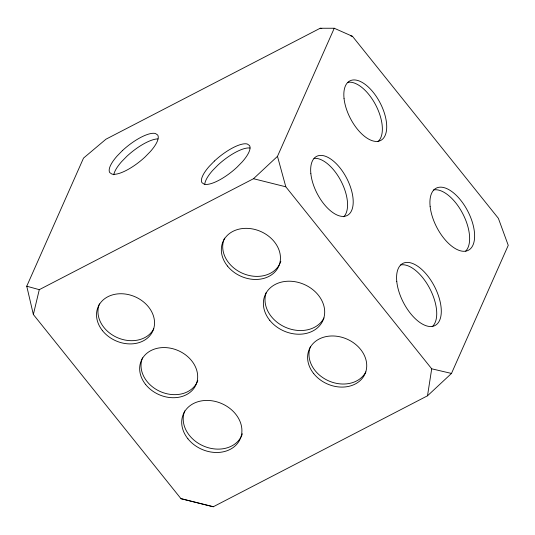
<?xml version="1.0" encoding="UTF-8"?>
<svg xmlns="http://www.w3.org/2000/svg" width="535" height="535" viewBox="0 0 535 535"><rect width="100%" height="100%" fill="white"/><g stroke="black" fill="none" stroke-linecap="round" stroke-linejoin="round"><path stroke-width="0.8" d="M427.505 395.806L431.705 368.809L285.817 186.802L277.478 156.347L334.248 28.248L352.491 36.333L498.379 218.34L508.25 245.338L451.486 373.437L427.505 395.806L213.291 506.752L180.97 498.667L33.351 314.5L26.75 286.212L83.513 158.106L105.963 139.2L320.177 28.255L334.248 28.248M33.351 314.5L39.289 289.662L253.496 178.717L277.478 156.347M431.705 368.809L451.486 373.437M180.97 498.667L213.291 506.752M320.177 28.255L321.789 28.656M350.88 35.932L352.491 36.333M253.496 178.717L285.817 186.802M26.75 286.212L39.289 289.662M347.777 82.363A33.531 16.766 62.6 0 1 375.991 105.562A33.531 16.766 62.6 0 1 378.018 141.574M433.564 189.932A34.976 17.488 62.6 0 1 462.641 213.452A34.976 17.488 62.6 0 1 465.671 251.149M400.655 264.939A34.976 17.488 62.6 0 1 430.087 289.134A34.976 17.488 62.6 0 1 432.193 326.698M313.978 158.38A33.284 16.638 62.6 0 1 341.243 181.525A33.284 16.638 62.6 0 1 343.791 216.762M153.779 328.778A29.9 24.035 23.9 0 1 116.777 337.378A29.9 24.035 23.9 0 1 99.47 303.853M196.479 383.434A29.9 24.035 23.9 0 1 159.403 391.145A29.9 24.035 23.9 0 1 142.537 357.828M197.803 380.599A29.9 24.035 23.9 0 1 196.853 382.752M241.138 436.761A31.023 24.938 23.9 0 1 202.732 445.682A31.023 24.938 23.9 0 1 184.776 410.893M242.395 433.751A31.023 24.938 23.9 0 1 241.492 436.032M279.584 264.25A30.462 24.483 23.9 0 1 241.432 272.803A30.462 24.483 23.9 0 1 224.573 238.128M280.822 261.301A30.462 24.483 23.9 0 1 279.939 263.541M324.003 317.95A31.592 25.392 23.9 0 1 285.376 327.253A31.592 25.392 23.9 0 1 266.31 292.391M365.86 371.885A30.462 24.483 23.9 0 1 328.156 380.653A30.462 24.483 23.9 0 1 310.521 346.493M204.785 184.134A30.181 9.724 -38.7 0 1 212.622 170.478L217.819 165.175A30.181 9.724 -38.7 0 1 250.026 148.041M113.788 174.744A30.462 9.817 -38.7 0 1 121.612 161.657L126.855 156.3A30.462 9.817 -38.7 0 1 157.932 138.899M122.348 150.669L117.105 156.033A30.462 9.817 -38.7 0 0 109.762 172.598L111.962 174.096A30.462 9.817 -38.7 0 0 145.092 156.942L150.335 151.586A30.462 9.817 -38.7 0 0 157.678 135.021L155.471 133.516A30.462 9.817 -38.7 0 0 122.348 150.669M214.475 161.002L209.285 166.311A30.181 9.724 -38.7 0 0 202.009 182.723L204.189 184.214A30.181 9.724 -38.7 0 0 237.012 167.214L242.208 161.904A30.181 9.724 -38.7 0 0 249.477 145.493L247.297 144.009A30.181 9.724 -38.7 0 0 214.475 161.002M344.032 98.353A33.531 16.766 62.6 0 0 378.419 141.253A33.531 16.766 62.6 0 0 373.35 92.448A33.531 16.766 62.6 0 0 344.032 98.353M310.855 173.674A33.284 16.638 62.6 0 0 344.981 216.254A33.284 16.638 62.6 0 0 339.946 167.816A33.284 16.638 62.6 0 0 310.855 173.674M396.783 281.597A34.976 17.488 62.6 0 0 432.648 326.343A34.976 17.488 62.6 0 0 427.358 275.438A34.976 17.488 62.6 0 0 396.783 281.597M430.12 206.363A34.976 17.488 62.6 0 0 465.985 251.109A34.976 17.488 62.6 0 0 460.695 200.21A34.976 17.488 62.6 0 0 430.12 206.363M313.744 373.664A30.462 24.483 23.9 0 0 364.502 374.955A30.462 24.483 23.9 0 0 333.265 335.98A30.462 24.483 23.9 0 0 313.744 373.664M269.74 320.298A31.592 25.392 23.9 0 0 322.378 321.635A31.592 25.392 23.9 0 0 289.983 281.216A31.592 25.392 23.9 0 0 269.74 320.298M227.469 266.035A30.462 24.483 23.9 0 0 278.227 267.319A30.462 24.483 23.9 0 0 246.989 228.351A30.462 24.483 23.9 0 0 227.469 266.035M187.946 438.82A31.023 24.938 23.9 0 0 239.64 440.131A31.023 24.938 23.9 0 0 207.821 400.441A31.023 24.938 23.9 0 0 187.946 438.82M145.674 384.551A29.9 24.035 23.9 0 0 195.489 385.815A29.9 24.035 23.9 0 0 164.833 347.569A29.9 24.035 23.9 0 0 145.674 384.551M102.539 330.737A29.9 24.035 23.9 0 0 152.355 332.001A29.9 24.035 23.9 0 0 121.692 293.748A29.9 24.035 23.9 0 0 102.539 330.737"/></g></svg>
